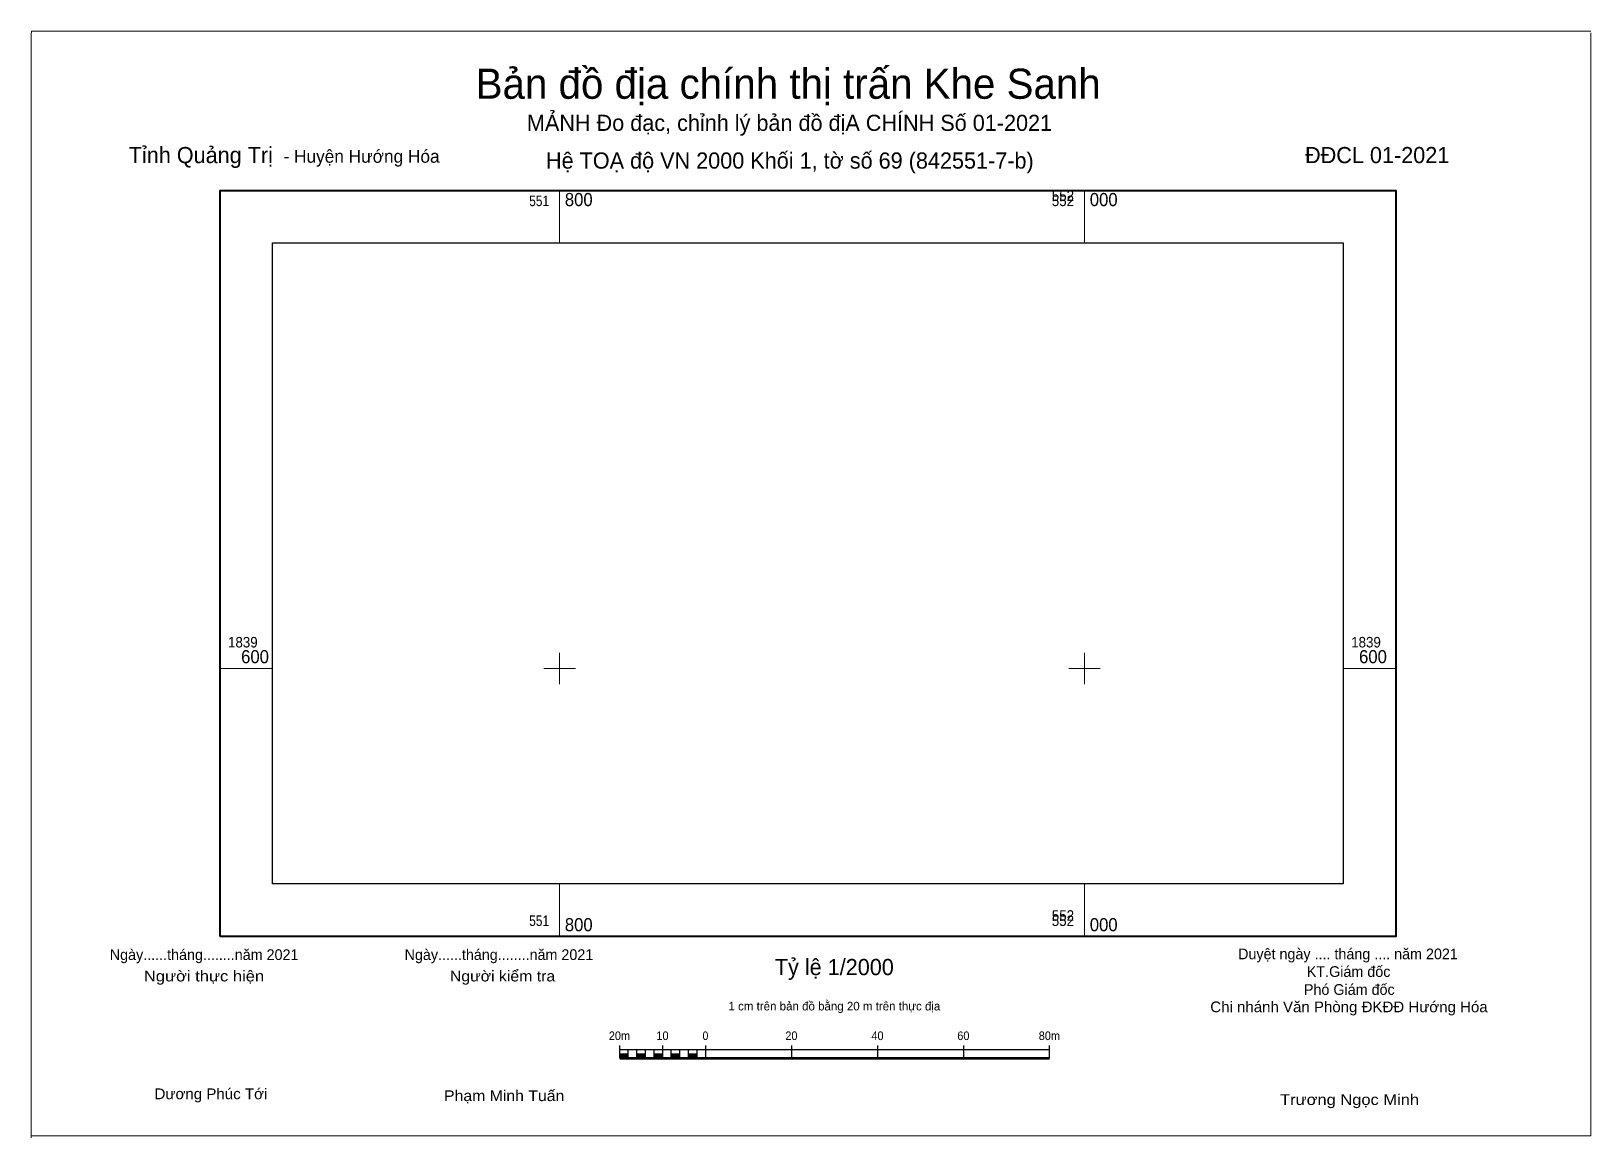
# Model space of a CAD drawing. Header units: metres. Extents: x 549158 to 552040, y 1838642 to 1839780.
# Drawn here: x 549158 to 549752, y 1838642 to 1839063 of the extents above.
import ezdxf
from ezdxf.enums import TextEntityAlignment as Align

# ---------------------------------------------------------------- set-up
doc = ezdxf.new("R2010")
doc.units = ezdxf.units.M
doc.header["$LTSCALE"] = 0.6
for name, color, linetype, lineweight in [('11', 7, 'Continuous', 13), ('2', 7, 'Continuous', 25), ('63', 7, 'Continuous', 13)]:
    doc.layers.add(name, color=color, linetype=linetype, lineweight=lineweight)

msp = doc.modelspace()

# ---------------------------------------------------------------- hatches: boundary and pattern name
at = {"layer": '2'}
for points in [[(549382.18, 1838671.78), (549385.45, 1838671.78), (549385.45, 1838673.42), (549382.18, 1838673.42)], [(549388.73, 1838671.78), (549392.01, 1838671.78), (549392.01, 1838673.42), (549388.73, 1838673.42)], [(549395.28, 1838671.78), (549398.56, 1838671.78), (549398.56, 1838673.42), (549395.28, 1838673.42)], [(549401.83, 1838671.78), (549405.11, 1838671.78), (549405.11, 1838673.42), (549401.83, 1838673.42)], [(549408.39, 1838671.78), (549411.66, 1838671.78), (549411.66, 1838673.42), (549408.39, 1838673.42)]]:
    msp.add_hatch(color=256, dxfattribs=at).paths.add_polyline_path(points)

# ---------------------------------------------------------------- linework, layer by layer
at = {"layer": '11'}
for p, q in [((549158.13, 1839062.89), (549752.13, 1839062.89)), ((549752.14, 1839062.26), (549752.14, 1838642.26)), ((549752.13, 1838642.25), (549158.13, 1838642.25))]:
    msp.add_line(p, q, dxfattribs=at)
msp.add_lwpolyline([(549157.95, 1838641.5), (549157.95, 1839061.5), (549158.13, 1839062.89)], dxfattribs=at)
at = {"layer": '2'}
for p, q in [((549382.18, 1838671.78), (549382.18, 1838676.69)), ((549382.18, 1838675.06), (549545.97, 1838675.06)), ((549385.45, 1838671.78), (549385.45, 1838675.06)), ((549388.73, 1838671.78), (549388.73, 1838675.06)), ((549392.01, 1838671.78), (549392.01, 1838675.06)), ((549395.28, 1838671.78), (549395.28, 1838675.06)), ((549398.56, 1838671.78), (549398.56, 1838676.69)), ((549401.83, 1838671.78), (549401.83, 1838675.06)), ((549405.11, 1838671.78), (549405.11, 1838675.06)), ((549408.39, 1838671.78), (549408.39, 1838675.06)), ((549411.66, 1838671.78), (549411.66, 1838675.06)), ((549414.94, 1838671.78), (549414.94, 1838676.69)), ((549447.7, 1838671.78), (549447.7, 1838676.69)), ((549480.45, 1838671.78), (549480.45, 1838676.69)), ((549513.21, 1838671.78), (549513.21, 1838676.69)), ((549545.97, 1838671.78), (549545.97, 1838676.69))]:
    msp.add_line(p, q, dxfattribs=at)
at = {"layer": '2', "lineweight": 53}
msp.add_line((549382.18, 1838671.78), (549545.97, 1838671.78), dxfattribs=at)
at = {"layer": '2', "lineweight": 13}
for points in [[(549382.18, 1838671.78), (549385.45, 1838671.78), (549385.45, 1838673.42), (549382.18, 1838673.42)], [(549388.73, 1838671.78), (549392.01, 1838671.78), (549392.01, 1838673.42), (549388.73, 1838673.42)], [(549395.28, 1838671.78), (549398.56, 1838671.78), (549398.56, 1838673.42), (549395.28, 1838673.42)], [(549401.83, 1838671.78), (549405.11, 1838671.78), (549405.11, 1838673.42), (549401.83, 1838673.42)], [(549408.39, 1838671.78), (549411.66, 1838671.78), (549411.66, 1838673.42), (549408.39, 1838673.42)]]:
    msp.add_lwpolyline(points, close=True, dxfattribs=at)
at = {"layer": '63'}
for p, q in [((549359.26, 1838982.28), (549359.26, 1839002.28)), ((549559.26, 1838982.28), (549559.26, 1839002.28)), ((549359.26, 1838814.22), (549359.26, 1838826.22)), ((549559.26, 1838814.22), (549559.26, 1838826.22)), ((549229.93, 1838820.22), (549249.93, 1838820.22)), ((549353.26, 1838820.22), (549365.26, 1838820.22)), ((549553.26, 1838820.22), (549565.26, 1838820.22)), ((549657.85, 1838820.22), (549677.85, 1838820.22)), ((549359.26, 1838718.16), (549359.26, 1838738.16)), ((549559.26, 1838718.16), (549559.26, 1838738.16))]:
    msp.add_line(p, q, dxfattribs=at)
at = {"layer": '63', "lineweight": 40}
msp.add_lwpolyline([(549229.93, 1838718.16), (549229.93, 1839002.28), (549677.85, 1839002.28), (549677.85, 1838718.16)], close=True, dxfattribs=at)
at = {"layer": '63', "lineweight": 25}
msp.add_lwpolyline([(549249.93, 1838738.16), (549249.93, 1838982.28), (549657.85, 1838982.28), (549657.85, 1838738.16)], close=True, dxfattribs=at)
msp.add_lwpolyline([(549249.93, 1838738.16), (549249.93, 1838982.28), (549657.85, 1838982.28), (549657.85, 1838738.16)], close=True, dxfattribs=at)
msp.add_lwpolyline([(549249.93, 1838738.16), (549249.93, 1838982.28), (549657.85, 1838982.28), (549657.85, 1838738.16)], close=True, dxfattribs=at)

# ---------------------------------------------------------------- texts
at = {"layer": '2'}
for s, height, p in [('Bản đồ địa chính thị trấn Khe Sanh', 11.48, (549446.355, 1839037.16)), ('MẢNH Đo đạc, chỉnh lý bản đồ địA CHÍNH Số 01-2021', 6.16, (549446.855, 1839024.92)), ('Hệ TOẠ độ VN 2000 Khối 1, tờ số 69 (842551-7-b)', 6.16, (549446.985, 1839010.56)), ('Ngày......tháng........năm 2021', 4.08, (549223.835, 1838709.2)), ('Ngày......tháng........năm 2021', 4.08, (549336.155, 1838709.2)), ('Tỷ lệ 1/2000', 6.16, (549463.925, 1838703.44)), ('Duyệt ngày .... tháng .... năm 2021', 4.08, (549659.625, 1838709.48)), ('KT.Giám đốc', 4.08, (549659.865, 1838702.76)), ('Phó Giám đốc', 4.08, (549660.13, 1838695.92)), ('1 cm trên bản đồ bằng 20 m trên thực địa', 3.28, (549463.96, 1838690))]:
    msp.add_text(s, height=height, dxfattribs=at).set_placement(p, align=Align.CENTER)
for s, height, p in [('Tỉnh Quảng Trị ', 6.156, (549195.13, 1839012.64)), ('- Huyện Hướng Hóa', 4.912, (549254.09, 1839012.8))]:
    msp.add_text(s, height=height, dxfattribs=at).set_placement(p)
msp.add_text('ĐĐCL 01-2021', height=6.16, dxfattribs=at).set_placement((549698.22, 1839012.64), align=Align.RIGHT)
for s, height, width, p in [('Người thực hiện', 4.094, 1.15, (549223.795, 1838701.04)), ('Người kiểm tra', 4.094, 1.1, (549337.53, 1838701.04)), ('Chi nhánh Văn Phòng ĐKĐĐ Hướng Hóa', 4.08, 1.05, (549660.005, 1838689.32)), ('20m', 3.275, 0.95, (549382.06, 1838678.72)), ('10', 3.275, 0.95, (549398.46, 1838678.72)), ('0', 3.275, 0.9, (549414.825, 1838678.72)), ('20', 3.275, 0.95, (549447.58, 1838678.72)), ('40', 3.275, 0.95, (549480.38, 1838678.72)), ('60', 3.275, 0.95, (549513.1, 1838678.72)), ('80m', 3.275, 0.95, (549545.86, 1838678.72)), ('Dương Phúc Tới', 4.09, 1.05, (549226.425, 1838656.2)), ('Phạm Minh Tuấn', 4.09, 1.1, (549338.15, 1838655.48)), ('Trương Ngọc Minh', 4.08, 1.15, (549660.23, 1838654))]:
    msp.add_text(s, height=height, dxfattribs=dict(at, width=width)).set_placement(p, align=Align.CENTER)
at = {"layer": '63'}
for s, width, p in [('551', 0.85, (549355.26, 1838996.28)), ('552', 0.95, (549555.26, 1838998.28)), ('552', 0.95, (549555.26, 1838996.28)), ('552', 0.95, (549555.26, 1838724.16)), ('551', 0.85, (549355.26, 1838722.16)), ('552', 0.95, (549555.26, 1838722.16))]:
    msp.add_text(s, height=4, dxfattribs=dict(at, width=width)).set_placement(p, align=Align.RIGHT)
at = {"layer": '63', "width": 0.95}
for s, height, p in [('800', 5, (549361.26, 1838996.28)), ('000', 5, (549561.26, 1838996.28)), ('1839', 4, (549232.93, 1838828.22)), ('1839', 4, (549232.93, 1838828.22)), ('1839', 4, (549660.85, 1838828.22)), ('1839', 4, (549660.85, 1838828.22)), ('600', 5, (549237.93, 1838822.22)), ('600', 5, (549663.85, 1838822.22)), ('800', 5, (549361.26, 1838720.16)), ('000', 5, (549561.26, 1838720.16))]:
    msp.add_text(s, height=height, dxfattribs=at).set_placement(p)

doc.saveas('drawing.dxf')
